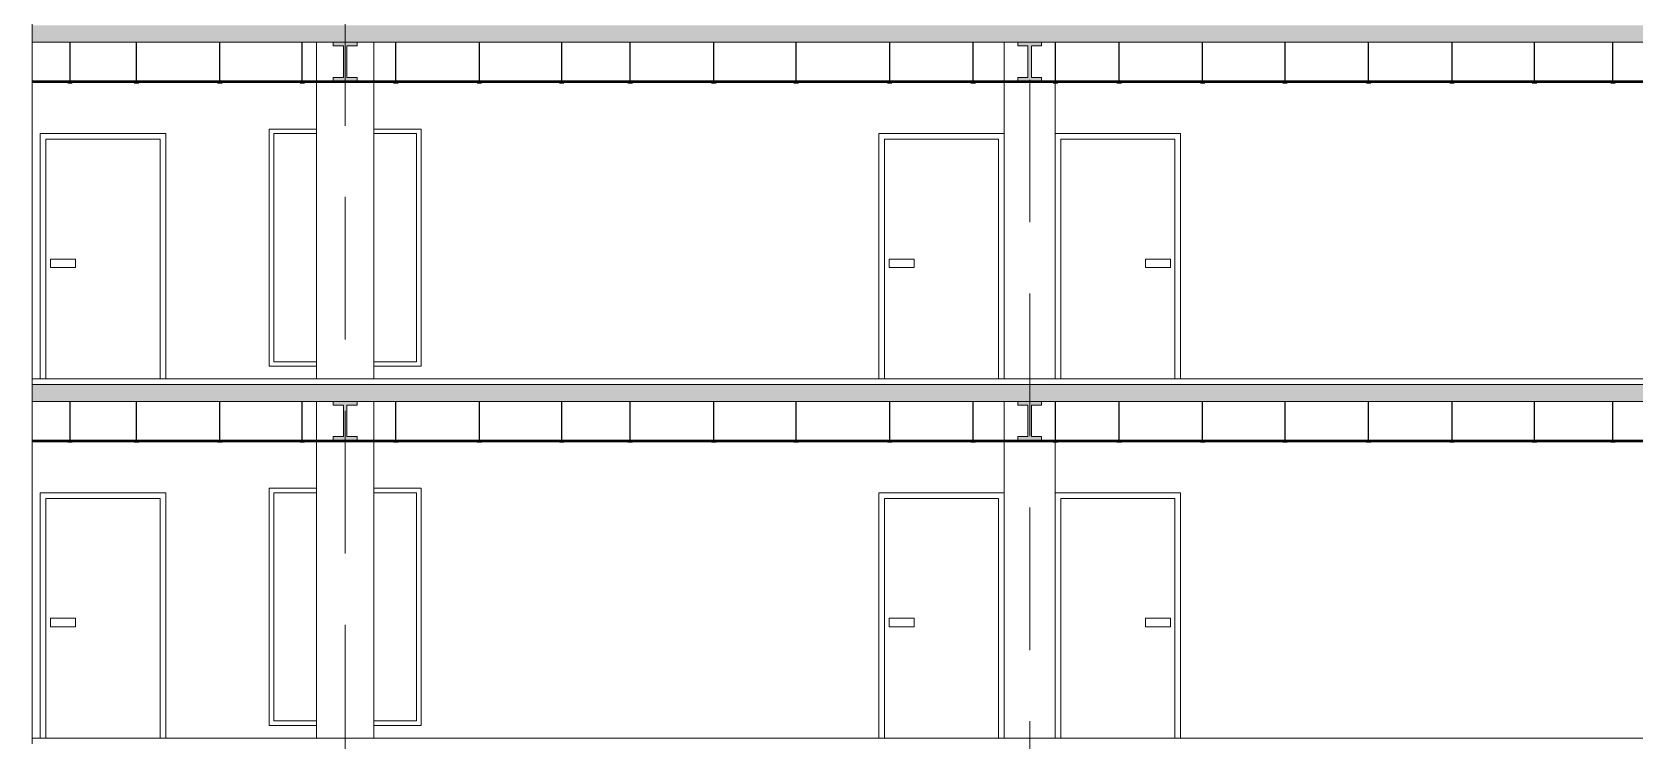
# Model space of a CAD drawing. Header units: millimetres. Extents: x 1135 to 1350, y 205 to 283.
# Drawn here: x 1178.25 to 1192.3, y 235.12 to 241.34 of the extents above; entities that cross this region are included whole.
import ezdxf

# ---------------------------------------------------------------- set-up
doc = ezdxf.new("R2010")
doc.units = ezdxf.units.MM
doc.header["$LTSCALE"] = 10
doc.linetypes.add('DASHED2', pattern=[0.375, 0.25, -0.125])
doc.layers.add('CIEL', color=8, linetype='Continuous')
doc.layers.add('FONDO', color=8, linetype='Continuous')
for name, color, linetype, lineweight in [('cinza 03', 252, 'Continuous', 13), ('HACHT', 90, 'Continuous', 9), ('linha estutura', 252, 'Continuous', 13), ('pn 02', 16, 'Continuous', 20), ('PN-01', 90, 'Continuous', 13)]:
    doc.layers.add(name, color=color, linetype=linetype, lineweight=lineweight)

msp = doc.modelspace()

# ---------------------------------------------------------------- hatches: boundary and pattern name
at = {"layer": 'HACHT'}
h = msp.add_hatch(color=256, dxfattribs=at)
h.paths.add_polyline_path([(1192.993, 238.25), (1186.993, 238.25), (1186.993, 238.1), (1187.098, 238.1), (1192.993, 238.1)])
h.paths.add_polyline_path([(1186.993, 238.25), (1180.993, 238.25), (1180.993, 238.1), (1181.098, 238.1), (1186.993, 238.1)])
h.paths.add_polyline_path([(1180.993, 238.25), (1178.248, 238.25), (1178.248, 238.1), (1180.993, 238.1)])
h.paths.add_polyline_path([(1180.993, 241.4), (1178.248, 241.4), (1178.248, 241.25), (1180.993, 241.25)])
h.paths.add_polyline_path([(1186.993, 241.4), (1180.993, 241.4), (1180.993, 241.25), (1181.098, 241.25), (1186.993, 241.25)])
h.paths.add_polyline_path([(1192.993, 241.4), (1186.993, 241.4), (1186.993, 241.25), (1187.098, 241.25), (1192.993, 241.25)])
h.paths.add_polyline_path([(1198.993, 241.4), (1192.993, 241.4), (1192.993, 241.25), (1193.098, 241.25), (1198.993, 241.25)])
h.paths.add_polyline_path([(1204.993, 241.4), (1198.993, 241.4), (1198.993, 241.25), (1199.098, 241.25), (1204.993, 241.25)])
h.paths.add_polyline_path([(1210.993, 241.4), (1204.993, 241.4), (1204.993, 241.25), (1205.098, 241.25), (1210.993, 241.25)])
h.paths.add_polyline_path([(1213.748, 241.4), (1210.993, 241.4), (1210.993, 241.25), (1211.098, 241.25), (1213.748, 241.25)])
h.paths.add_polyline_path([(1213.998, 241.4), (1213.748, 241.4), (1213.748, 241.25), (1213.998, 241.25)])
h.paths.add_polyline_path([(1198.993, 238.25), (1192.993, 238.25), (1192.993, 238.1), (1193.098, 238.1), (1198.993, 238.1)])
h.paths.add_polyline_path([(1204.993, 238.25), (1198.993, 238.25), (1198.993, 238.1), (1199.098, 238.1), (1204.993, 238.1)])
h.paths.add_polyline_path([(1210.993, 238.25), (1204.993, 238.25), (1204.993, 238.1), (1205.098, 238.1), (1210.993, 238.1)])
h.paths.add_polyline_path([(1211.098, 238.25), (1210.993, 238.25), (1210.993, 238.1), (1211.098, 238.1)])
at = {"layer": 'pn 02'}
for points in [[(1181.098, 240.943), (1181.098, 240.913), (1180.888, 240.913), (1180.888, 240.943), (1180.978, 240.943), (1180.978, 241.22), (1180.888, 241.22), (1180.888, 241.25), (1181.098, 241.25), (1181.098, 241.22), (1181.008, 241.22), (1181.008, 240.943)], [(1187.098, 240.943), (1187.098, 240.913), (1186.888, 240.913), (1186.888, 240.943), (1186.978, 240.943), (1186.978, 241.22), (1186.888, 241.22), (1186.888, 241.25), (1187.098, 241.25), (1187.098, 241.22), (1187.008, 241.22), (1187.008, 240.943)], [(1181.098, 237.793), (1181.098, 237.763), (1180.888, 237.763), (1180.888, 237.793), (1180.978, 237.793), (1180.978, 238.07), (1180.888, 238.07), (1180.888, 238.1), (1181.098, 238.1), (1181.098, 238.07), (1181.008, 238.07), (1181.008, 237.793)], [(1187.098, 237.793), (1187.098, 237.763), (1186.888, 237.763), (1186.888, 237.793), (1186.978, 237.793), (1186.978, 238.07), (1186.888, 238.07), (1186.888, 238.1), (1187.098, 238.1), (1187.098, 238.07), (1187.008, 238.07), (1187.008, 237.793)]]:
    msp.add_hatch(color=256, dxfattribs=at).paths.add_polyline_path(points)

# ---------------------------------------------------------------- linework, layer by layer
at = {"layer": 'CIEL'}
for p, q in [((1178.248, 240.913), (1208.123, 240.913)), ((1178.248, 240.9), (1208.123, 240.9)), ((1178.561, 240.896), (1178.601, 240.896)), ((1179.144, 240.896), (1179.183, 240.896)), ((1179.875, 240.896), (1179.915, 240.896)), ((1180.598, 240.896), (1180.637, 240.896)), ((1181.417, 240.896), (1181.457, 240.896)), ((1182.149, 240.896), (1182.189, 240.896)), ((1182.871, 240.896), (1182.911, 240.896)), ((1183.472, 240.896), (1183.512, 240.896)), ((1184.204, 240.896), (1184.244, 240.896)), ((1184.927, 240.896), (1184.966, 240.896)), ((1185.746, 240.896), (1185.786, 240.896)), ((1186.478, 240.896), (1186.518, 240.896)), ((1187.2, 240.896), (1187.24, 240.896)), ((1187.758, 240.896), (1187.797, 240.896)), ((1188.489, 240.896), (1188.529, 240.896)), ((1189.212, 240.896), (1189.251, 240.896)), ((1189.944, 240.896), (1189.984, 240.896)), ((1190.676, 240.896), (1190.715, 240.896)), ((1191.398, 240.896), (1191.438, 240.896)), ((1192.086, 240.896), (1192.126, 240.896)), ((1178.248, 237.763), (1208.123, 237.763)), ((1178.248, 237.75), (1208.123, 237.75)), ((1178.561, 237.746), (1178.601, 237.746)), ((1179.144, 237.746), (1179.183, 237.746)), ((1179.875, 237.746), (1179.915, 237.746)), ((1180.598, 237.746), (1180.637, 237.746)), ((1181.417, 237.746), (1181.457, 237.746)), ((1182.149, 237.746), (1182.189, 237.746)), ((1182.871, 237.746), (1182.911, 237.746)), ((1183.472, 237.746), (1183.512, 237.746)), ((1184.204, 237.746), (1184.244, 237.746)), ((1184.927, 237.746), (1184.966, 237.746)), ((1185.746, 237.746), (1185.786, 237.746)), ((1186.478, 237.746), (1186.518, 237.746)), ((1187.2, 237.746), (1187.24, 237.746)), ((1187.758, 237.746), (1187.797, 237.746)), ((1188.489, 237.746), (1188.529, 237.746)), ((1189.212, 237.746), (1189.251, 237.746)), ((1189.944, 237.746), (1189.984, 237.746)), ((1190.676, 237.746), (1190.715, 237.746)), ((1191.398, 237.746), (1191.438, 237.746)), ((1192.086, 237.746), (1192.126, 237.746))]:
    msp.add_line(p, q, dxfattribs=at)
at = {"layer": 'cinza 03'}
for p, q in [((1180.743, 240.49), (1180.328, 240.49)), ((1180.328, 240.49), (1180.328, 238.41)), ((1180.368, 240.45), (1180.368, 238.45)), ((1180.743, 240.45), (1180.368, 240.45)), ((1180.743, 238.45), (1180.743, 240.45)), ((1181.243, 240.49), (1181.658, 240.49)), ((1181.243, 238.45), (1181.243, 240.45)), ((1181.243, 240.45), (1181.618, 240.45)), ((1181.618, 240.45), (1181.618, 238.45)), ((1181.658, 240.49), (1181.658, 238.41)), ((1180.743, 238.45), (1180.368, 238.45)), ((1181.243, 238.45), (1181.618, 238.45)), ((1180.743, 238.41), (1180.328, 238.41)), ((1181.243, 238.41), (1181.658, 238.41)), ((1180.743, 237.34), (1180.328, 237.34)), ((1180.328, 237.34), (1180.328, 235.26)), ((1181.243, 237.34), (1181.658, 237.34)), ((1181.658, 237.34), (1181.658, 235.26)), ((1180.368, 237.3), (1180.368, 235.3)), ((1180.743, 237.3), (1180.368, 237.3)), ((1180.743, 235.3), (1180.743, 237.3)), ((1181.243, 235.3), (1181.243, 237.3)), ((1181.243, 237.3), (1181.618, 237.3)), ((1181.618, 237.3), (1181.618, 235.3)), ((1180.743, 235.26), (1180.328, 235.26)), ((1180.743, 235.3), (1180.368, 235.3)), ((1181.243, 235.3), (1181.618, 235.3)), ((1181.243, 235.26), (1181.658, 235.26))]:
    msp.add_line(p, q, dxfattribs=at)
at = {"layer": 'FONDO'}
for p, q in [((1178.581, 240.896), (1178.581, 241.25)), ((1179.163, 240.896), (1179.163, 241.25)), ((1179.895, 240.896), (1179.895, 241.25)), ((1180.617, 240.896), (1180.617, 241.25)), ((1181.437, 240.896), (1181.437, 241.25)), ((1182.169, 240.896), (1182.169, 241.25)), ((1182.891, 240.896), (1182.891, 241.25)), ((1183.492, 240.896), (1183.492, 241.25)), ((1184.224, 240.896), (1184.224, 241.25)), ((1184.946, 240.896), (1184.946, 241.25)), ((1185.766, 240.896), (1185.766, 241.25)), ((1186.498, 240.896), (1186.498, 241.25)), ((1187.22, 240.896), (1187.22, 241.25)), ((1187.777, 240.896), (1187.777, 241.25)), ((1188.509, 240.896), (1188.509, 241.25)), ((1189.232, 240.896), (1189.232, 241.25)), ((1189.964, 240.896), (1189.964, 241.25)), ((1190.696, 240.896), (1190.696, 241.25)), ((1191.418, 240.896), (1191.418, 241.25)), ((1192.106, 240.896), (1192.106, 241.25)), ((1178.581, 237.746), (1178.581, 238.1)), ((1179.163, 237.746), (1179.163, 238.1)), ((1179.895, 237.746), (1179.895, 238.1)), ((1180.617, 237.746), (1180.617, 238.1)), ((1181.437, 237.746), (1181.437, 238.1)), ((1182.169, 237.746), (1182.169, 238.1)), ((1182.891, 237.746), (1182.891, 238.1)), ((1183.492, 237.746), (1183.492, 238.1)), ((1184.224, 237.746), (1184.224, 238.1)), ((1184.946, 237.746), (1184.946, 238.1)), ((1185.766, 237.746), (1185.766, 238.1)), ((1186.498, 237.746), (1186.498, 238.1)), ((1187.22, 237.746), (1187.22, 238.1)), ((1187.777, 237.746), (1187.777, 238.1)), ((1188.509, 237.746), (1188.509, 238.1)), ((1189.232, 237.746), (1189.232, 238.1)), ((1189.964, 237.746), (1189.964, 238.1)), ((1190.696, 237.746), (1190.696, 238.1)), ((1191.418, 237.746), (1191.418, 238.1)), ((1192.106, 237.746), (1192.106, 238.1))]:
    msp.add_line(p, q, dxfattribs=at)
at = {"layer": 'linha estutura', "linetype": 'DASHED2', "ltscale": 0.5}
for p, q in [((1180.993, 266.144), (1180.993, 205.118)), ((1186.993, 265.297), (1186.993, 205.118))]:
    msp.add_line(p, q, dxfattribs=at)
at = {"layer": 'pn 02'}
for p, q in [((1178.248, 253.85), (1178.248, 235.1)), ((1213.998, 241.25), (1178.248, 241.25)), ((1180.743, 241.25), (1180.743, 238.3)), ((1181.243, 241.25), (1181.243, 238.3)), ((1186.77, 241.25), (1186.77, 238.3)), ((1187.216, 241.25), (1187.216, 238.3)), ((1178.32, 240.45), (1179.42, 240.45)), ((1178.32, 240.45), (1178.32, 238.3)), ((1178.37, 240.4), (1178.37, 238.3)), ((1178.37, 240.4), (1179.37, 240.4)), ((1179.37, 240.4), (1179.37, 238.3)), ((1179.42, 240.45), (1179.42, 238.3)), ((1185.67, 240.45), (1186.77, 240.45)), ((1185.67, 240.45), (1185.67, 238.3)), ((1185.72, 240.4), (1185.72, 238.3)), ((1185.72, 240.4), (1186.72, 240.4)), ((1186.72, 240.4), (1186.72, 238.3)), ((1186.77, 240.45), (1186.77, 238.3)), ((1188.316, 240.45), (1187.216, 240.45)), ((1187.216, 240.45), (1187.216, 238.3)), ((1187.266, 240.4), (1187.266, 238.3)), ((1188.266, 240.4), (1187.266, 240.4)), ((1188.266, 240.4), (1188.266, 238.3)), ((1188.316, 240.45), (1188.316, 238.3)), ((1178.248, 238.3), (1208.123, 238.3)), ((1178.248, 238.25), (1211.101, 238.25)), ((1211.098, 238.1), (1178.248, 238.1)), ((1180.743, 238.1), (1180.743, 235.15)), ((1181.243, 238.1), (1181.243, 235.15)), ((1186.77, 238.1), (1186.77, 235.15)), ((1187.216, 238.1), (1187.216, 235.15)), ((1178.32, 237.3), (1179.42, 237.3)), ((1178.32, 237.3), (1178.32, 235.15)), ((1178.37, 237.25), (1178.37, 235.15)), ((1178.37, 237.25), (1179.37, 237.25)), ((1179.37, 237.25), (1179.37, 235.15)), ((1179.42, 237.3), (1179.42, 235.15)), ((1185.67, 237.3), (1186.77, 237.3)), ((1185.67, 237.3), (1185.67, 235.15)), ((1185.72, 237.25), (1185.72, 235.15)), ((1185.72, 237.25), (1186.72, 237.25)), ((1186.72, 237.25), (1186.72, 235.15)), ((1186.77, 237.3), (1186.77, 235.15)), ((1188.316, 237.3), (1187.216, 237.3)), ((1187.216, 237.3), (1187.216, 235.15)), ((1187.266, 237.25), (1187.266, 235.15)), ((1188.266, 237.25), (1187.266, 237.25)), ((1188.266, 237.25), (1188.266, 235.15)), ((1188.316, 237.3), (1188.316, 235.15)), ((1178.248, 235.15), (1208.123, 235.15))]:
    msp.add_line(p, q, dxfattribs=at)
at = {"layer": 'pn 02', "linetype": 'Continuous'}
for points in [[(1181.098, 240.943), (1181.098, 240.913), (1180.888, 240.913), (1180.888, 240.943), (1180.978, 240.943), (1180.978, 241.22), (1180.888, 241.22), (1180.888, 241.25), (1181.098, 241.25), (1181.098, 241.22), (1181.008, 241.22), (1181.008, 240.943)], [(1187.098, 240.943), (1187.098, 240.913), (1186.888, 240.913), (1186.888, 240.943), (1186.978, 240.943), (1186.978, 241.22), (1186.888, 241.22), (1186.888, 241.25), (1187.098, 241.25), (1187.098, 241.22), (1187.008, 241.22), (1187.008, 240.943)], [(1181.098, 237.793), (1181.098, 237.763), (1180.888, 237.763), (1180.888, 237.793), (1180.978, 237.793), (1180.978, 238.07), (1180.888, 238.07), (1180.888, 238.1), (1181.098, 238.1), (1181.098, 238.07), (1181.008, 238.07), (1181.008, 237.793)], [(1187.098, 237.793), (1187.098, 237.763), (1186.888, 237.763), (1186.888, 237.793), (1186.978, 237.793), (1186.978, 238.07), (1186.888, 238.07), (1186.888, 238.1), (1187.098, 238.1), (1187.098, 238.07), (1187.008, 238.07), (1187.008, 237.793)]]:
    msp.add_lwpolyline(points, close=True, dxfattribs=at)
at = {"layer": 'PN-01'}
for points in [[(1178.411, 239.35), (1178.629, 239.35), (1178.629, 239.276), (1178.411, 239.276)], [(1185.761, 239.35), (1185.979, 239.35), (1185.979, 239.276), (1185.761, 239.276)], [(1188.226, 239.35), (1188.008, 239.35), (1188.008, 239.276), (1188.226, 239.276)], [(1178.411, 236.2), (1178.629, 236.2), (1178.629, 236.126), (1178.411, 236.126)], [(1185.761, 236.2), (1185.979, 236.2), (1185.979, 236.126), (1185.761, 236.126)], [(1188.226, 236.2), (1188.008, 236.2), (1188.008, 236.126), (1188.226, 236.126)]]:
    msp.add_lwpolyline(points, close=True, dxfattribs=at)

doc.saveas('drawing.dxf')
